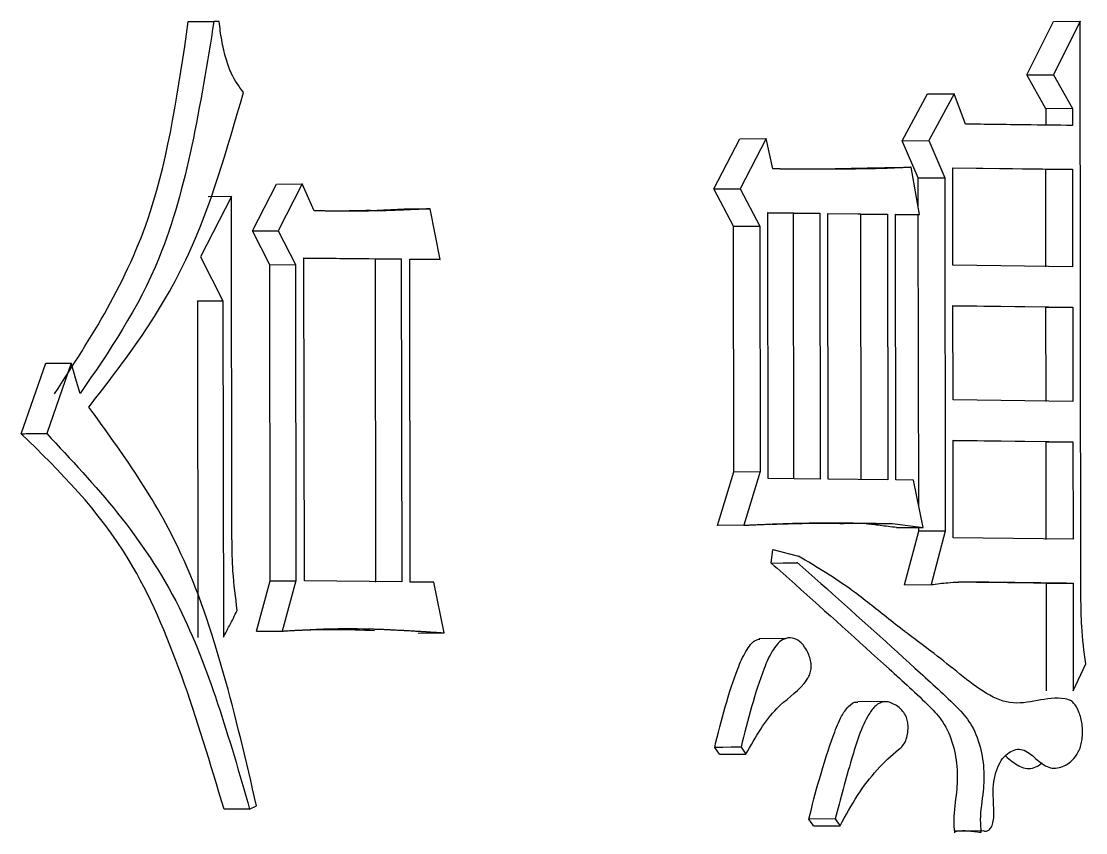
# Model space of a CAD drawing. Header units: millimetres. Extents: x 1726 to 4771, y 590 to 2743.
# Drawn here: x 3178.038 to 3181.457, y 938.332 to 940.941 of the extents above; entities that cross this region are included whole.
import ezdxf

# ---------------------------------------------------------------- set-up
doc = ezdxf.new("R2010")
doc.units = ezdxf.units.MM

msp = doc.modelspace()

# ---------------------------------------------------------------- linework, layer by layer
at = {"color": 7, "linetype": 'Continuous', "lineweight": 25}
for p, q in [((3178.5745, 940.9402), (3178.6567, 940.9408)), ((3178.6734, 940.9406), (3178.6567, 940.9408)), ((3181.2684, 940.7688), (3181.3535, 940.9408)), ((3181.3535, 940.9408), (3181.4394, 940.9413)), ((3181.4394, 940.9413), (3181.3542, 940.7693)), ((3181.442, 939.0916), (3181.4394, 940.9413)), ((3181.2684, 940.7688), (3181.3542, 940.7693)), ((3181.3288, 940.6599), (3181.2684, 940.7688)), ((3181.3542, 940.7693), (3181.4147, 940.6604)), ((3180.8681, 940.5574), (3180.9496, 940.7078)), ((3180.9496, 940.7078), (3181.0349, 940.7084)), ((3181.0349, 940.7084), (3180.9534, 940.5579)), ((3181.0708, 940.6106), (3181.0349, 940.7084)), ((3181.4147, 940.6604), (3181.3288, 940.6599)), ((3181.3288, 940.6599), (3181.3289, 940.6074)), ((3181.4147, 940.6604), (3181.4148, 940.6063)), ((3180.2629, 940.4023), (3180.3464, 940.5636)), ((3180.3464, 940.5636), (3180.4309, 940.5641)), ((3180.4309, 940.5641), (3180.3474, 940.4028)), ((3180.452, 940.4665), (3180.4309, 940.5641)), ((3180.8681, 940.5574), (3180.9534, 940.5579)), ((3180.9194, 940.4377), (3180.8681, 940.5574)), ((3180.9534, 940.5579), (3181.0047, 940.4383)), ((3180.812, 940.4715), (3180.8971, 940.4721)), ((3180.923, 940.3203), (3180.8971, 940.4721)), ((3180.7568, 940.4699), (3180.812, 940.4715)), ((3180.9194, 940.4377), (3181.0047, 940.4383)), ((3180.9195, 940.3406), (3180.9194, 940.4377)), ((3181.0047, 940.4383), (3181.0063, 939.3025)), ((3181.0306, 940.1568), (3181.0302, 940.4704)), ((3181.0302, 940.4704), (3181.415, 940.4657)), ((3181.3291, 940.4652), (3181.0302, 940.4688)), ((3181.3291, 940.4652), (3181.415, 940.4657)), ((3181.3296, 940.1515), (3181.3291, 940.4652)), ((3181.415, 940.4657), (3181.4154, 940.152)), ((3178.7805, 940.2674), (3178.8575, 940.418)), ((3178.8575, 940.418), (3178.9401, 940.4186)), ((3178.9401, 940.4186), (3178.863, 940.268)), ((3178.9788, 940.3316), (3178.9401, 940.4186)), ((3178.7132, 940.3777), (3178.6132, 940.1841)), ((3178.7132, 940.3777), (3178.6378, 940.3772)), ((3178.7147, 939.2744), (3178.7132, 940.3777)), ((3180.2629, 940.4023), (3180.3474, 940.4028)), ((3180.3259, 940.2826), (3180.2629, 940.4023)), ((3180.3474, 940.4028), (3180.4104, 940.2831)), ((3179.1592, 940.3332), (3179.2678, 940.3378)), ((3179.2678, 940.3378), (3179.351, 940.3384)), ((3179.3838, 940.1758), (3179.351, 940.3384)), ((3180.4377, 939.4716), (3180.4365, 940.3261)), ((3180.4365, 940.3261), (3180.6032, 940.3241)), ((3180.5184, 940.3236), (3180.4365, 940.3245)), ((3180.5184, 940.3236), (3180.6032, 940.3241)), ((3180.5196, 939.4706), (3180.5184, 940.3236)), ((3180.6032, 940.3241), (3180.6044, 939.4696)), ((3180.6303, 939.4693), (3180.6291, 940.3238)), ((3180.6291, 940.3238), (3180.8203, 940.3215)), ((3180.7352, 940.321), (3180.6291, 940.3222)), ((3180.7352, 940.321), (3180.8203, 940.3215)), ((3180.7364, 939.468), (3180.7352, 940.321)), ((3180.8203, 940.3215), (3180.8215, 939.467)), ((3180.846, 940.3212), (3180.923, 940.3203)), ((3180.8472, 939.4667), (3180.846, 940.3212)), ((3180.846, 940.3198), (3180.923, 940.3203)), ((3180.9209, 939.3817), (3180.9195, 940.3203)), ((3178.7805, 940.2674), (3178.863, 940.268)), ((3178.8358, 940.1586), (3178.7805, 940.2674)), ((3178.863, 940.268), (3178.9184, 940.1592)), ((3180.3259, 940.2826), (3180.4104, 940.2831)), ((3180.327, 939.4929), (3180.3259, 940.2826)), ((3180.4104, 940.2831), (3180.4115, 939.4935)), ((3178.6132, 940.1841), (3178.6858, 940.0427)), ((3178.9474, 939.1421), (3178.946, 940.1805)), ((3178.946, 940.1805), (3179.2586, 940.1772)), ((3179.1756, 940.1766), (3178.946, 940.1791)), ((3179.1756, 940.1766), (3179.2586, 940.1772)), ((3179.177, 939.1381), (3179.1756, 940.1766)), ((3179.2586, 940.1772), (3179.2601, 939.1387)), ((3179.2859, 940.1769), (3179.3838, 940.1758)), ((3179.2874, 939.1384), (3179.2859, 940.1769)), ((3179.3006, 940.1752), (3179.2859, 940.1754)), ((3179.3838, 940.1758), (3179.3006, 940.1752)), ((3178.8358, 940.1586), (3178.9184, 940.1592)), ((3178.8373, 939.1418), (3178.8358, 940.1586)), ((3178.9184, 940.1592), (3178.9199, 939.1424)), ((3181.4154, 940.152), (3181.0306, 940.1568)), ((3178.6035, 940.0421), (3178.6858, 940.0427)), ((3178.6035, 940.0421), (3178.6051, 938.9604)), ((3178.6858, 940.0427), (3178.6874, 938.961)), ((3181.0312, 939.7241), (3181.0308, 940.027)), ((3181.0308, 940.027), (3181.4156, 940.0222)), ((3181.3298, 940.0217), (3181.0308, 940.0253)), ((3181.3298, 940.0217), (3181.4156, 940.0222)), ((3181.3302, 939.7188), (3181.3298, 940.0217)), ((3181.4156, 940.0222), (3181.416, 939.7193)), ((3178.0379, 939.6153), (3178.1167, 939.8417)), ((3178.1167, 939.8417), (3178.1983, 939.8423)), ((3178.1983, 939.8423), (3178.1194, 939.6159)), ((3181.416, 939.7193), (3181.0312, 939.7241)), ((3181.0319, 939.2806), (3181.0314, 939.5943)), ((3181.0314, 939.5943), (3181.4162, 939.5895)), ((3181.3304, 939.589), (3181.0314, 939.5927)), ((3181.3304, 939.589), (3181.4162, 939.5895)), ((3181.3308, 939.2753), (3181.3304, 939.589)), ((3181.4162, 939.5895), (3181.4167, 939.2759)), ((3180.275, 939.3205), (3180.327, 939.4929)), ((3180.327, 939.4929), (3180.4115, 939.4935)), ((3180.4115, 939.4935), (3180.3594, 939.321)), ((3180.6044, 939.4696), (3180.4377, 939.4716)), ((3180.8215, 939.467), (3180.6303, 939.4693)), ((3180.9037, 939.466), (3180.8472, 939.4667)), ((3180.9347, 939.3142), (3180.9037, 939.466)), ((3180.3594, 939.321), (3180.275, 939.3205)), ((3180.752, 939.3256), (3180.679, 939.3268)), ((3180.752, 939.3256), (3180.8371, 939.3262)), ((3180.8371, 939.3262), (3180.9347, 939.3142)), ((3180.8495, 939.3137), (3180.9347, 939.3142)), ((3180.921, 939.302), (3180.921, 939.3141)), ((3180.8753, 939.1295), (3180.921, 939.302)), ((3181.0063, 939.3025), (3180.921, 939.302)), ((3181.0063, 939.3025), (3180.9605, 939.13)), ((3181.4167, 939.2759), (3181.0319, 939.2806)), ((3180.4473, 939.1995), (3180.4524, 939.2427)), ((3180.4524, 939.2427), (3180.5346, 939.2216)), ((3178.7934, 938.98), (3178.8373, 939.1418)), ((3178.8373, 939.1418), (3178.9199, 939.1424)), ((3178.9199, 939.1424), (3178.8759, 938.9806)), ((3179.2601, 939.1387), (3178.9474, 939.1421)), ((3179.3636, 939.1376), (3179.2874, 939.1384)), ((3179.3964, 938.975), (3179.3636, 939.1376)), ((3180.8753, 939.1295), (3180.9605, 939.13)), ((3181.331, 939.1347), (3181.4169, 939.1352)), ((3181.3315, 938.7885), (3181.331, 939.1347)), ((3181.4169, 939.1352), (3181.4174, 938.7891)), ((3178.7934, 938.98), (3178.8759, 938.9806)), ((3179.3132, 938.9744), (3179.3964, 938.975)), ((3180.4935, 938.9568), (3180.4088, 938.9562)), ((3181.4174, 938.7891), (3181.4574, 938.8751)), ((3180.8114, 938.7538), (3180.7255, 938.7532)), ((3180.2812, 938.5849), (3180.2655, 938.6067)), ((3180.35, 938.6072), (3180.3657, 938.5854)), ((3180.2812, 938.5849), (3180.3657, 938.5854)), ((3178.7715, 938.4084), (3178.6891, 938.4079)), ((3178.7715, 938.4084), (3178.7937, 938.419)), ((3180.6526, 938.3766), (3180.5677, 938.376)), ((3180.5833, 938.3542), (3180.6682, 938.3548)), ((3181.1301, 938.3383), (3181.0446, 938.3378))]:
    msp.add_line(p, q, dxfattribs=at)
at = {"color": 7, "linetype": 'Continuous', "lineweight": 25, "flags": 128}
for points in [[(3178.2267, 939.7446), (3178.2196, 939.769), (3178.2125, 939.7934), (3178.2054, 939.8179), (3178.1983, 939.8423)], [(3180.4473, 939.1995), (3180.4854, 939.1997), (3180.5087, 939.1999), (3180.532, 939.2)], [(3180.35, 938.6072), (3180.3186, 938.607), (3180.2921, 938.6069), (3180.2655, 938.6067)], [(3180.5833, 938.3542), (3180.5793, 938.3597), (3180.5754, 938.3653), (3180.5678, 938.376)], [(3180.6526, 938.3766), (3180.6566, 938.371), (3180.6624, 938.3629), (3180.6682, 938.3548)]]:
    msp.add_lwpolyline(points, dxfattribs=at)
at = {"color": 7, "linetype": 'Continuous', "lineweight": 25}
for points, knots in [([(3178.145, 939.744), (3178.2617, 939.9235), (3178.474, 940.25), (3178.5433, 940.726), (3178.5745, 940.9402)], [0, 0, 0, 0, 0.549905, 1, 1, 1, 1]), ([(3178.6567, 940.9408), (3178.613, 940.6703), (3178.5362, 940.1943), (3178.32, 939.8802), (3178.2267, 939.7446)], [0, 0, 0, 0, 0.568428, 1, 1, 1, 1]), ([(3178.7516, 940.7126), (3178.7378, 940.7312), (3178.715, 940.7621), (3178.6937, 940.8232), (3178.6809, 940.8803), (3178.6759, 940.9205), (3178.6734, 940.9406)], [0, 0, 0, 0, 0.329917, 0.550134, 0.774051, 1, 1, 1, 1]), ([(3178.255, 939.701), (3178.3712, 939.8512), (3178.582, 940.1237), (3178.699, 940.5302), (3178.7516, 940.7126)], [0, 0, 0, 0, 0.551247, 1, 1, 1, 1]), ([(3181.4148, 940.6063), (3181.3644, 940.607), (3181.2503, 940.6084), (3181.1351, 940.6098), (3181.0708, 940.6106)], [0, 0, 0, 0, 0.44202, 1, 1, 1, 1]), ([(3180.8971, 940.4721), (3180.8947, 940.4719), (3180.8876, 940.4716), (3180.8757, 940.471), (3180.8614, 940.4703), (3180.8494, 940.4697), (3180.8399, 940.4693), (3180.8327, 940.469), (3180.8255, 940.4687), (3180.8184, 940.4684), (3180.8112, 940.4682), (3180.804, 940.468), (3180.7969, 940.4678), (3180.7825, 940.4674), (3180.7322, 940.4663), (3180.6745, 940.4656), (3180.624, 940.4657), (3180.6095, 940.4657), (3180.6023, 940.4657), (3180.595, 940.4657), (3180.5878, 940.4657), (3180.5805, 940.4657), (3180.5733, 940.4658), (3180.5661, 940.4658), (3180.5588, 940.4658), (3180.5516, 940.4659), (3180.5443, 940.4659), (3180.5371, 940.4659), (3180.5298, 940.466), (3180.5225, 940.466), (3180.5165, 940.4661), (3180.5117, 940.4661), (3180.508, 940.4661), (3180.5044, 940.4662), (3180.5008, 940.4662), (3180.4971, 940.4662), (3180.4935, 940.4662), (3180.4899, 940.4663), (3180.4862, 940.4663), (3180.4826, 940.4663), (3180.479, 940.4663), (3180.4753, 940.4664), (3180.4717, 940.4664), (3180.468, 940.4664), (3180.4644, 940.4664), (3180.4608, 940.4665), (3180.4566, 940.4665), (3180.4537, 940.4665), (3180.452, 940.4665)], [0, 0, 0, 0, 0.016204, 0.048613, 0.081022, 0.11343, 0.129634, 0.145839, 0.162043, 0.178247, 0.194452, 0.210656, 0.22686, 0.243065, 0.307882, 0.567153, 0.631971, 0.648175, 0.664379, 0.680583, 0.696788, 0.712992, 0.729196, 0.745401, 0.761605, 0.777809, 0.794014, 0.810218, 0.826422, 0.842626, 0.858831, 0.866933, 0.875035, 0.883137, 0.891239, 0.899342, 0.907444, 0.915546, 0.923648, 0.93175, 0.939852, 0.947954, 0.956057, 0.964159, 0.972261, 0.980363, 0.988465, 1, 1, 1, 1]), ([(3180.7702, 940.4693), (3180.7702, 940.4693), (3180.7707, 940.4694), (3180.7393, 940.4683), (3180.6744, 940.4666), (3180.6023, 940.4658), (3180.5874, 940.4658), (3180.5816, 940.4658), (3180.5756, 940.4658), (3180.5715, 940.4658)], [0, 0, 0, 0, 0.001559, 0.025354, 0.446158, 0.731418, 0.834111, 0.889583, 1, 1, 1, 1]), ([(3179.351, 940.3384), (3179.3434, 940.338), (3179.3321, 940.3375), (3179.317, 940.3368), (3179.3056, 940.3362), (3179.2943, 940.3357), (3179.2829, 940.3352), (3179.2716, 940.3347), (3179.2621, 940.3343), (3179.2545, 940.334), (3179.2488, 940.3338), (3179.2431, 940.3336), (3179.2375, 940.3334), (3179.2318, 940.3332), (3179.2261, 940.333), (3179.2204, 940.3328), (3179.2147, 940.3326), (3179.209, 940.3324), (3179.2033, 940.3323), (3179.1976, 940.3321), (3179.1919, 940.332), (3179.1862, 940.3319), (3179.1805, 940.3318), (3179.1748, 940.3316), (3179.1691, 940.3315), (3179.1634, 940.3315), (3179.1577, 940.3314), (3179.152, 940.3313), (3179.1463, 940.3312), (3179.1406, 940.3312), (3179.1349, 940.3311), (3179.1292, 940.3311), (3179.1235, 940.331), (3179.1178, 940.331), (3179.1121, 940.331), (3179.1063, 940.331), (3179.1006, 940.331), (3179.0949, 940.3309), (3179.0892, 940.3309), (3179.0835, 940.3309), (3179.0778, 940.331), (3179.0701, 940.331), (3179.0625, 940.331), (3179.0549, 940.331), (3179.0491, 940.3311), (3179.0434, 940.3311), (3179.0377, 940.3311), (3179.032, 940.3312), (3179.0262, 940.3312), (3179.0205, 940.3313), (3179.0148, 940.3313), (3179.009, 940.3314), (3179.0042, 940.3314), (3179.0004, 940.3314), (3178.9976, 940.3315), (3178.9947, 940.3315), (3178.9918, 940.3315), (3178.989, 940.3315), (3178.9861, 940.3316), (3178.9827, 940.3316), (3178.9803, 940.3316), (3178.9788, 940.3316)], [0, 0, 0, 0, 0.0612851, 0.0919277, 0.1225702, 0.1532128, 0.1838553, 0.2144979, 0.2451404, 0.2604617, 0.275783, 0.2911042, 0.3064255, 0.3217468, 0.3370681, 0.3523894, 0.3677106, 0.3830319, 0.3983532, 0.4136745, 0.4289957, 0.444317, 0.4596383, 0.4749596, 0.4902808, 0.5056021, 0.5209234, 0.5362447, 0.551566, 0.5668872, 0.5822085, 0.5975298, 0.6128511, 0.6281723, 0.6434936, 0.6588149, 0.6741362, 0.6894574, 0.7047787, 0.7201, 0.7354213, 0.7507425, 0.7813851, 0.7967064, 0.8120276, 0.8273489, 0.8426702, 0.8579915, 0.8733127, 0.888634, 0.9039553, 0.9192766, 0.9345978, 0.9422585, 0.9499191, 0.9575798, 0.9652404, 0.972901, 0.9805617, 0.9882223, 1, 1, 1, 1]), ([(3179.1595, 940.333), (3179.157, 940.3329), (3179.1481, 940.3326), (3179.0938, 940.3313), (3179.0506, 940.3311), (3179.0454, 940.3311), (3179.0428, 940.3311)], [0, 0, 0, 0, 0.143774, 0.501554, 0.756471, 1, 1, 1, 1]), ([(3178.7937, 938.419), (3178.7265, 938.7074), (3178.6081, 939.2156), (3178.3616, 939.5544), (3178.255, 939.701)], [0, 0, 0, 0, 0.5673251, 1, 1, 1, 1]), ([(3178.0379, 939.6153), (3178.0447, 939.6154), (3178.0585, 939.6155), (3178.0856, 939.6157), (3178.106, 939.6158), (3178.1194, 939.6159)], [0, 0, 0, 0, 0.2525, 0.5049999, 1, 1, 1, 1]), ([(3178.6891, 938.4079), (3178.6022, 938.6991), (3178.4496, 939.2107), (3178.1618, 939.4935), (3178.0379, 939.6153)], [0, 0, 0, 0, 0.569361, 1, 1, 1, 1]), ([(3178.1194, 939.6159), (3178.2748, 939.4504), (3178.5577, 939.1493), (3178.7051, 938.6386), (3178.7715, 938.4084)], [0, 0, 0, 0, 0.549466, 1, 1, 1, 1]), ([(3180.3594, 939.321), (3180.362, 939.3211), (3180.3658, 939.3213), (3180.3722, 939.3216), (3180.3786, 939.3219), (3180.3862, 939.3222), (3180.3938, 939.3226), (3180.4015, 939.3229), (3180.4091, 939.3233), (3180.4193, 939.3237), (3180.432, 939.3242), (3180.4473, 939.3249), (3180.4625, 939.3255), (3180.493, 939.3266), (3180.5285, 939.3276), (3180.564, 939.3282), (3180.5817, 939.3284), (3180.5943, 939.3285), (3180.607, 939.3286), (3180.6221, 939.3287), (3180.6373, 939.3287), (3180.6524, 939.3287), (3180.6676, 939.3286), (3180.6827, 939.3285), (3180.6978, 939.3284), (3180.7129, 939.3282), (3180.7255, 939.3281), (3180.7356, 939.3279), (3180.7431, 939.3278), (3180.7507, 939.3277), (3180.7582, 939.3276), (3180.7657, 939.3275), (3180.7733, 939.3273), (3180.7808, 939.3272), (3180.7883, 939.3271), (3180.7959, 939.327), (3180.8034, 939.3268), (3180.8096, 939.3267), (3180.8147, 939.3266), (3180.8184, 939.3265), (3180.8222, 939.3265), (3180.8259, 939.3264), (3180.8291, 939.3264), (3180.8328, 939.3263), (3180.8353, 939.3262), (3180.8371, 939.3262)], [0, 0, 0, 0, 0.015876, 0.023814, 0.03969, 0.055566, 0.071442, 0.087319, 0.103195, 0.119071, 0.150823, 0.182575, 0.214327, 0.246079, 0.373089, 0.436594, 0.468346, 0.484222, 0.515974, 0.547726, 0.579478, 0.611231, 0.642983, 0.674735, 0.706487, 0.738239, 0.769992, 0.785868, 0.801744, 0.81762, 0.833496, 0.849372, 0.865248, 0.881124, 0.897, 0.912876, 0.928753, 0.944629, 0.952567, 0.960505, 0.968443, 0.976381, 0.984319, 0.988288, 1, 1, 1, 1]), ([(3180.4504, 939.3248), (3180.4506, 939.3248), (3180.4564, 939.3247), (3180.5894, 939.3285), (3180.6456, 939.3275), (3180.6807, 939.3268)], [0, 0, 0, 0, 0.015435, 0.385114, 1, 1, 1, 1]), ([(3180.8495, 939.3137), (3180.8407, 939.3147), (3180.8231, 939.3169), (3180.7906, 939.3209), (3180.7669, 939.3238), (3180.752, 939.3256)], [0, 0, 0, 0, 0.271354, 0.542708, 1, 1, 1, 1]), ([(3178.7318, 939.0471), (3178.7262, 939.089), (3178.7164, 939.1639), (3178.7153, 939.2406), (3178.7148, 939.2744)], [0, 0, 0, 0, 0.559043, 1, 1, 1, 1]), ([(3181.1301, 938.3384), (3181.1336, 938.3377), (3181.1409, 938.3365), (3181.1494, 938.3432), (3181.155, 938.3513), (3181.1595, 938.3625), (3181.1632, 938.3867), (3181.1619, 938.4173), (3181.1606, 938.4452), (3181.1597, 938.4736), (3181.1627, 938.5074), (3181.1737, 938.5445), (3181.1903, 938.5732), (3181.2106, 938.5916), (3181.2325, 938.6013), (3181.2625, 938.6013), (3181.2967, 938.5711), (3181.338, 938.5359), (3181.3836, 938.5415), (3181.4161, 938.5637), (3181.4337, 938.5912), (3181.4409, 938.6085), (3181.4455, 938.628), (3181.4475, 938.6491), (3181.4472, 938.6708), (3181.4444, 938.6919), (3181.4392, 938.7118), (3181.432, 938.7295), (3181.4234, 938.7442), (3181.4102, 938.7589), (3181.3393, 938.7762), (3181.2131, 938.7126), (3181.07, 938.829), (3180.9691, 938.9099), (3180.9163, 938.9489), (3180.8883, 938.97), (3180.8597, 938.9919), (3180.8005, 939.0381), (3180.6891, 939.1293), (3180.5929, 939.1868), (3180.5346, 939.2216)], [0, 0, 0, 0, 0.007428, 0.015109, 0.018668, 0.022262, 0.030315, 0.045537, 0.055335, 0.060934, 0.076504, 0.091913, 0.106834, 0.123007, 0.138661, 0.154166, 0.18521, 0.21654, 0.248061, 0.27952, 0.288103, 0.295996, 0.3036, 0.311361, 0.319284, 0.327009, 0.334918, 0.343372, 0.351316, 0.359048, 0.375174, 0.500216, 0.624957, 0.687444, 0.729472, 0.742369, 0.749853, 0.793377, 0.874708, 1, 1, 1, 1]), ([(3180.4473, 939.1995), (3180.4727, 939.1768), (3180.6, 939.0638), (3180.7699, 938.9094), (3180.9283, 938.7668), (3181.0003, 938.6923), (3181.0324, 938.6212), (3181.0465, 938.5394), (3181.0434, 938.4563), (3181.031, 938.3905), (3181.0344, 938.3461), (3181.0354, 938.3324)], [0, 0, 0, 0, 0.102435, 0.512153, 0.690818, 0.751837, 0.813676, 0.86765, 0.91383, 0.973479, 1, 1, 1, 1]), ([(3180.5298, 939.2018), (3180.5553, 939.1793), (3180.6826, 939.0664), (3180.8531, 938.9127), (3181.0116, 938.7686), (3181.0843, 938.6949), (3181.1171, 938.6243), (3181.1318, 938.5423), (3181.1291, 938.4581), (3181.1164, 938.3916), (3181.1198, 938.3466), (3181.1209, 938.3329)], [0, 0, 0, 0, 0.102062, 0.510275, 0.689515, 0.750609, 0.812535, 0.866745, 0.912849, 0.973626, 1, 1, 1, 1]), ([(3180.9605, 939.13), (3180.9787, 939.1324), (3181.0081, 939.1363), (3181.049, 939.1384), (3181.0717, 939.139), (3181.0831, 939.1393)], [0, 0, 0, 0, 0.443386, 0.721661, 1, 1, 1, 1]), ([(3181.331, 939.1347), (3181.2758, 939.1354), (3181.1819, 939.1365), (3181.0871, 939.1377), (3181.048, 939.1382)], [0, 0, 0, 0, 0.588668, 1, 1, 1, 1]), ([(3181.0831, 939.1393), (3181.139, 939.1387), (3181.2508, 939.1373), (3181.3615, 939.1359), (3181.4169, 939.1352)], [0, 0, 0, 0, 0.499996, 1, 1, 1, 1]), ([(3181.4574, 938.8751), (3181.4523, 938.9149), (3181.4433, 938.9862), (3181.4424, 939.0594), (3181.442, 939.0916)], [0, 0, 0, 0, 0.558835, 1, 1, 1, 1]), ([(3178.6874, 938.961), (3178.6937, 938.9733), (3178.7043, 938.9938), (3178.7191, 939.0225), (3178.7275, 939.0389), (3178.7317, 939.0471)], [0, 0, 0, 0, 0.428307, 0.714154, 1, 1, 1, 1]), ([(3178.8759, 938.9806), (3178.8811, 938.981), (3178.889, 938.9815), (3178.902, 938.9823), (3178.9151, 938.983), (3178.9282, 938.9836), (3178.9412, 938.9842), (3178.9517, 938.9847), (3178.9621, 938.9852), (3178.9699, 938.9856), (3178.9856, 938.9865), (3179.0403, 938.9891), (3179.0949, 938.989), (3179.1443, 938.9881), (3179.1546, 938.9878), (3179.165, 938.9876), (3179.1754, 938.9872), (3179.1857, 938.9869), (3179.1961, 938.9865), (3179.2039, 938.9862), (3179.2103, 938.9859), (3179.2168, 938.9856), (3179.222, 938.9854), (3179.2271, 938.9851), (3179.2323, 938.9849), (3179.2375, 938.9846), (3179.244, 938.9843), (3179.2491, 938.984), (3179.2543, 938.9838), (3179.2595, 938.9835), (3179.2646, 938.9832), (3179.2711, 938.9829), (3179.2762, 938.9826), (3179.2814, 938.9823), (3179.2866, 938.982), (3179.2917, 938.9817), (3179.2969, 938.9814), (3179.302, 938.9811), (3179.3072, 938.9808), (3179.3137, 938.9804), (3179.3188, 938.9801), (3179.3253, 938.9797), (3179.3304, 938.9793), (3179.3356, 938.979), (3179.3407, 938.9787), (3179.3459, 938.9783), (3179.3523, 938.9779), (3179.3574, 938.9776), (3179.3626, 938.9772), (3179.3677, 938.9769), (3179.3729, 938.9765), (3179.378, 938.9762), (3179.383, 938.9759), (3179.3891, 938.9755), (3179.394, 938.9751), (3179.3964, 938.975)], [0, 0, 0, 0, 0.029904, 0.044856, 0.07476, 0.104664, 0.119616, 0.14952, 0.164472, 0.179424, 0.194376, 0.254184, 0.493446, 0.508398, 0.538302, 0.553254, 0.568206, 0.59811, 0.613062, 0.628014, 0.642966, 0.650442, 0.665394, 0.67287, 0.680346, 0.695298, 0.702774, 0.717726, 0.725202, 0.732678, 0.74763, 0.755106, 0.770057, 0.777533, 0.785009, 0.799961, 0.807437, 0.814913, 0.829865, 0.837341, 0.852293, 0.859769, 0.874721, 0.882197, 0.889673, 0.904625, 0.912101, 0.927053, 0.934529, 0.942005, 0.956957, 0.964433, 0.971909, 0.985954, 1, 1, 1, 1]), ([(3178.9411, 938.9842), (3178.9769, 938.9853), (3179.0476, 938.9874), (3179.1314, 938.9845), (3179.1728, 938.9831)], [0, 0, 0, 0, 0.50591, 1, 1, 1, 1]), ([(3180.2655, 938.6067), (3180.2875, 938.6948), (3180.315, 938.8054), (3180.3638, 938.9166), (3180.3896, 938.9509), (3180.4064, 938.9541), (3180.4106, 938.9549)], [0, 0, 0, 0, 0.631787, 0.7935955, 0.9490428, 1, 1, 1, 1]), ([(3180.3657, 938.5854), (3180.397, 938.6401), (3180.4524, 938.7369), (3180.5316, 938.7826), (3180.5664, 938.8298), (3180.5738, 938.8501), (3180.5764, 938.8681), (3180.5738, 938.8874), (3180.5666, 938.9089), (3180.5533, 938.9334), (3180.5328, 938.9546), (3180.5076, 938.961), (3180.4782, 938.9537), (3180.4484, 938.918), (3180.3996, 938.805), (3180.372, 938.6949), (3180.35, 938.6072)], [0, 0, 0, 0, 0.207454, 0.367231, 0.400729, 0.416588, 0.431291, 0.448091, 0.466661, 0.497247, 0.538505, 0.578637, 0.620092, 0.68235, 0.74713, 1, 1, 1, 1]), ([(3180.5677, 938.376), (3180.5787, 938.4194), (3180.6024, 938.5135), (3180.6382, 938.6232), (3180.6691, 938.7039), (3180.6945, 938.7399), (3180.714, 938.7543), (3180.7245, 938.7523), (3180.7258, 938.7521)], [0, 0, 0, 0, 0.287948, 0.624782, 0.775083, 0.880105, 0.985424, 1, 1, 1, 1]), ([(3180.6682, 938.3548), (3180.6865, 938.3881), (3180.7418, 938.4888), (3180.8135, 938.5673), (3180.8696, 938.6104), (3180.8796, 938.6276), (3180.8854, 938.6489), (3180.8873, 938.6708), (3180.8855, 938.6909), (3180.8799, 938.7087), (3180.8639, 938.7321), (3180.8393, 938.7488), (3180.8089, 938.757), (3180.7822, 938.7437), (3180.7418, 938.6882), (3180.7003, 938.5581), (3180.6695, 938.4408), (3180.6526, 938.3766)], [0, 0, 0, 0, 0.118686, 0.359193, 0.382947, 0.402076, 0.42122, 0.441112, 0.455767, 0.470498, 0.490907, 0.5484, 0.590659, 0.633123, 0.67426, 0.821854, 1, 1, 1, 1]), ([(3181.1993, 938.5792), (3181.2067, 938.5731), (3181.2273, 938.5561), (3181.2635, 938.5339), (3181.2974, 938.541), (3181.3144, 938.5547), (3181.3175, 938.5572)], [0, 0, 0, 0, 0.195426, 0.546929, 0.916719, 1, 1, 1, 1]), ([(3181.1209, 938.3329), (3181.1064, 938.3349), (3181.081, 938.3382), (3181.0532, 938.3383), (3181.0393, 938.3362), (3181.0361, 938.3344), (3181.0355, 938.3334), (3181.0354, 938.3328), (3181.0354, 938.3325), (3181.0354, 938.3324)], [0, 0, 0, 0, 0.493604, 0.861876, 0.955662, 0.982084, 0.991539, 0.995796, 1, 1, 1, 1]), ([(3181.0446, 938.3378), (3181.0426, 938.3378), (3181.0395, 938.3378), (3181.0363, 938.3379), (3181.0355, 938.3379), (3181.0354, 938.3379), (3181.0354, 938.3379), (3181.0396, 938.338), (3181.0578, 938.338), (3181.0769, 938.3382), (3181.0925, 938.3382), (3181.0999, 938.3382)], [0, 0, 0, 0, 0.13184, 0.201435, 0.209238, 0.211765, 0.21346, 0.214072, 0.483555, 0.758283, 1, 1, 1, 1])]:
    msp.add_open_spline(points, degree=3, knots=knots, dxfattribs=at)

doc.saveas('drawing.dxf')
